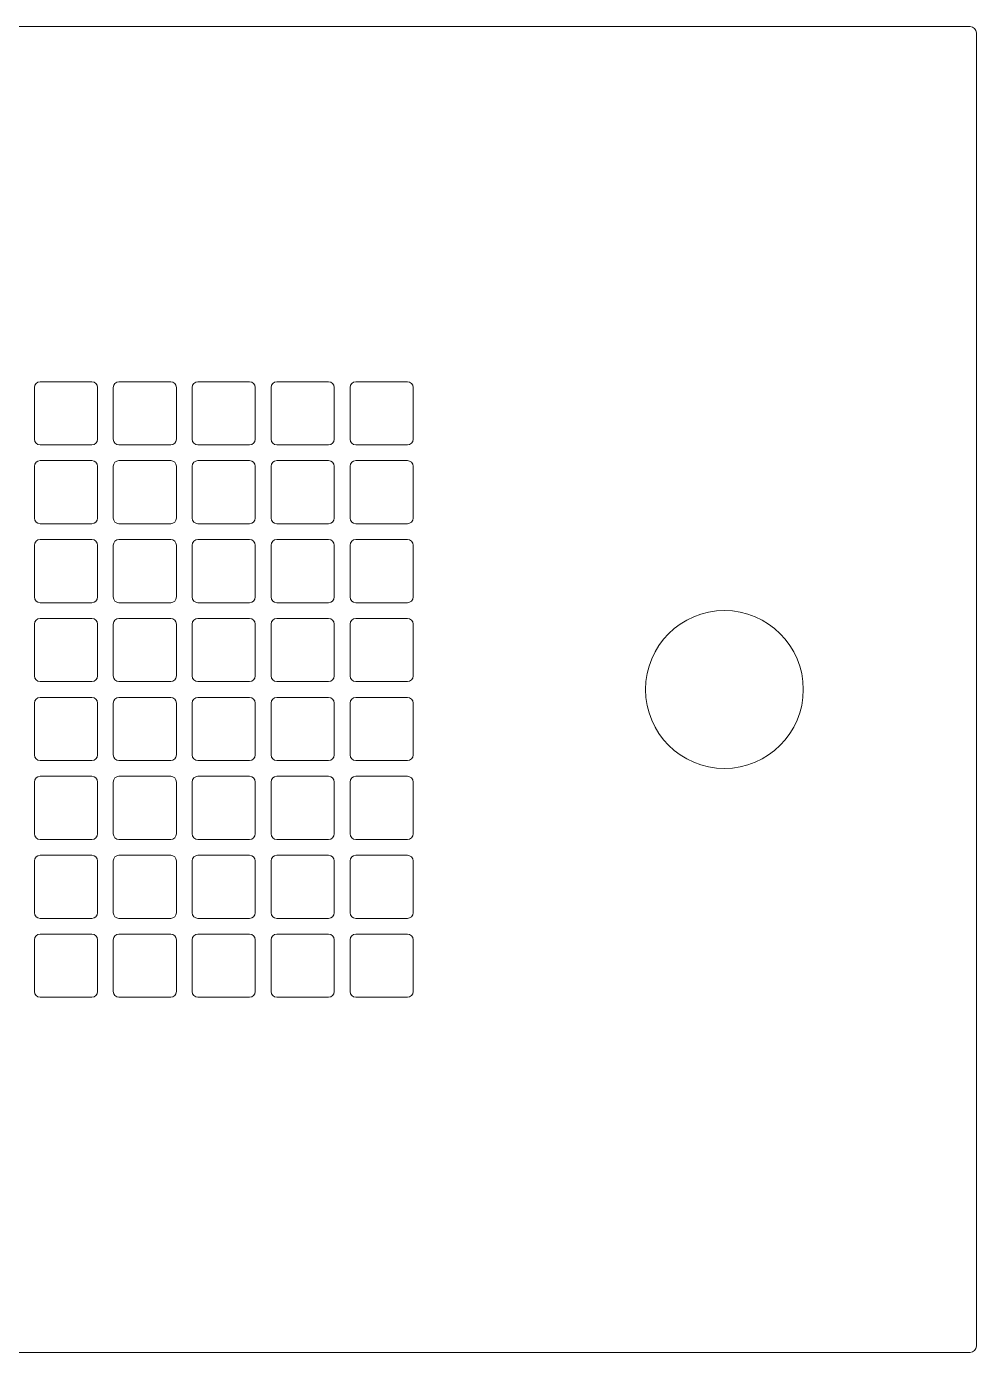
# Model space of a CAD drawing. Header units: millimetres. Extents: x -719 to 505, y -1021 to 376.
# Drawn here: x -569.6 to -419.1, y 21.9 to 231.9 of the extents above; entities that cross this region are included whole.
import ezdxf

# ---------------------------------------------------------------- set-up
doc = ezdxf.new("R2010")
doc.units = ezdxf.units.MM
doc.header["$MEASUREMENT"] = 0
doc.layers.add('rgbboverlay', color=7, linetype='Continuous')

msp = doc.modelspace()

# ---------------------------------------------------------------- linework, layer by layer
at = {"layer": 'rgbboverlay', "color": 250, "lineweight": 9}
for points, knots in [([(-719.1401, 22.879), (-719.1401, 22.879), (-719.1401, 230.879), (-719.1401, 230.879), (-719.1401, 230.879), (-719.1401, 231.429), (-718.6901, 231.879), (-718.1401, 231.879), (-718.1401, 231.879), (-718.1401, 231.879), (-420.1401, 231.879), (-420.1401, 231.879), (-420.1401, 231.879), (-419.5901, 231.879), (-419.1401, 231.429), (-419.1401, 230.879), (-419.1401, 230.879), (-419.1401, 230.879), (-419.1401, 22.879), (-419.1401, 22.879), (-419.1401, 22.879), (-419.1401, 22.329), (-419.5901, 21.879), (-420.1401, 21.879), (-420.1401, 21.879), (-420.1401, 21.879), (-718.1401, 21.879), (-718.1401, 21.879), (-718.1401, 21.879), (-718.6901, 21.879), (-719.1401, 22.329), (-719.1401, 22.879)], [0, 0, 0, 0, 0.11111111, 0.11111111, 0.11111111, 0.11111111, 0.22222222, 0.22222222, 0.22222222, 0.22222222, 0.33333333, 0.33333333, 0.33333333, 0.33333333, 0.44444444, 0.44444444, 0.44444444, 0.44444444, 0.55555556, 0.55555556, 0.55555556, 0.55555556, 0.66666667, 0.66666667, 0.66666667, 0.66666667, 0.77777778, 0.77777778, 0.77777778, 0.77777778, 1, 1, 1, 1]), ([(-559.2901, 165.629), (-559.2901, 165.629), (-567.4901, 165.629), (-567.4901, 165.629), (-567.4901, 165.629), (-567.9851, 165.629), (-568.3901, 166.034), (-568.3901, 166.5291), (-568.3901, 166.5291), (-568.3901, 166.5291), (-568.3901, 174.729), (-568.3901, 174.729), (-568.3901, 174.729), (-568.3901, 175.224), (-567.9851, 175.629), (-567.4901, 175.629), (-567.4901, 175.629), (-567.4901, 175.629), (-559.2901, 175.629), (-559.2901, 175.629), (-559.2901, 175.629), (-558.7951, 175.629), (-558.3901, 175.224), (-558.3901, 174.729), (-558.3901, 174.729), (-558.3901, 174.729), (-558.3901, 166.5291), (-558.3901, 166.5291), (-558.3901, 166.5291), (-558.3901, 166.034), (-558.7951, 165.629), (-559.2901, 165.629)], [0, 0, 0, 0, 0.11111111, 0.11111111, 0.11111111, 0.11111111, 0.22222222, 0.22222222, 0.22222222, 0.22222222, 0.33333333, 0.33333333, 0.33333333, 0.33333333, 0.44444444, 0.44444444, 0.44444444, 0.44444444, 0.55555556, 0.55555556, 0.55555556, 0.55555556, 0.66666667, 0.66666667, 0.66666667, 0.66666667, 0.77777778, 0.77777778, 0.77777778, 0.77777778, 1, 1, 1, 1]), ([(-546.7901, 165.629), (-546.7901, 165.629), (-554.9901, 165.629), (-554.9901, 165.629), (-554.9901, 165.629), (-555.4851, 165.629), (-555.8901, 166.034), (-555.8901, 166.5291), (-555.8901, 166.5291), (-555.8901, 166.5291), (-555.8901, 174.729), (-555.8901, 174.729), (-555.8901, 174.729), (-555.8901, 175.224), (-555.4851, 175.629), (-554.9901, 175.629), (-554.9901, 175.629), (-554.9901, 175.629), (-546.7901, 175.629), (-546.7901, 175.629), (-546.7901, 175.629), (-546.2951, 175.629), (-545.8901, 175.224), (-545.8901, 174.729), (-545.8901, 174.729), (-545.8901, 174.729), (-545.8901, 166.5291), (-545.8901, 166.5291), (-545.8901, 166.5291), (-545.8901, 166.034), (-546.2951, 165.629), (-546.7901, 165.629)], [0, 0, 0, 0, 0.11111111, 0.11111111, 0.11111111, 0.11111111, 0.22222222, 0.22222222, 0.22222222, 0.22222222, 0.33333333, 0.33333333, 0.33333333, 0.33333333, 0.44444444, 0.44444444, 0.44444444, 0.44444444, 0.55555556, 0.55555556, 0.55555556, 0.55555556, 0.66666667, 0.66666667, 0.66666667, 0.66666667, 0.77777778, 0.77777778, 0.77777778, 0.77777778, 1, 1, 1, 1]), ([(-534.2901, 165.629), (-534.2901, 165.629), (-542.4901, 165.629), (-542.4901, 165.629), (-542.4901, 165.629), (-542.9851, 165.629), (-543.3901, 166.034), (-543.3901, 166.5291), (-543.3901, 166.5291), (-543.3901, 166.5291), (-543.3901, 174.729), (-543.3901, 174.729), (-543.3901, 174.729), (-543.3901, 175.224), (-542.9851, 175.629), (-542.4901, 175.629), (-542.4901, 175.629), (-542.4901, 175.629), (-534.2901, 175.629), (-534.2901, 175.629), (-534.2901, 175.629), (-533.7951, 175.629), (-533.3901, 175.224), (-533.3901, 174.729), (-533.3901, 174.729), (-533.3901, 174.729), (-533.3901, 166.5291), (-533.3901, 166.5291), (-533.3901, 166.5291), (-533.3901, 166.034), (-533.7951, 165.629), (-534.2901, 165.629)], [0, 0, 0, 0, 0.11111111, 0.11111111, 0.11111111, 0.11111111, 0.22222222, 0.22222222, 0.22222222, 0.22222222, 0.33333333, 0.33333333, 0.33333333, 0.33333333, 0.44444444, 0.44444444, 0.44444444, 0.44444444, 0.55555556, 0.55555556, 0.55555556, 0.55555556, 0.66666667, 0.66666667, 0.66666667, 0.66666667, 0.77777778, 0.77777778, 0.77777778, 0.77777778, 1, 1, 1, 1]), ([(-521.7901, 165.629), (-521.7901, 165.629), (-529.9901, 165.629), (-529.9901, 165.629), (-529.9901, 165.629), (-530.4851, 165.629), (-530.8901, 166.034), (-530.8901, 166.5291), (-530.8901, 166.5291), (-530.8901, 166.5291), (-530.8901, 174.729), (-530.8901, 174.729), (-530.8901, 174.729), (-530.8901, 175.224), (-530.4851, 175.629), (-529.9901, 175.629), (-529.9901, 175.629), (-529.9901, 175.629), (-521.7901, 175.629), (-521.7901, 175.629), (-521.7901, 175.629), (-521.2951, 175.629), (-520.8901, 175.224), (-520.8901, 174.729), (-520.8901, 174.729), (-520.8901, 174.729), (-520.8901, 166.5291), (-520.8901, 166.5291), (-520.8901, 166.5291), (-520.8901, 166.034), (-521.2951, 165.629), (-521.7901, 165.629)], [0, 0, 0, 0, 0.11111111, 0.11111111, 0.11111111, 0.11111111, 0.22222222, 0.22222222, 0.22222222, 0.22222222, 0.33333333, 0.33333333, 0.33333333, 0.33333333, 0.44444444, 0.44444444, 0.44444444, 0.44444444, 0.55555556, 0.55555556, 0.55555556, 0.55555556, 0.66666667, 0.66666667, 0.66666667, 0.66666667, 0.77777778, 0.77777778, 0.77777778, 0.77777778, 1, 1, 1, 1]), ([(-509.2901, 165.629), (-509.2901, 165.629), (-517.4901, 165.629), (-517.4901, 165.629), (-517.4901, 165.629), (-517.9851, 165.629), (-518.3901, 166.034), (-518.3901, 166.5291), (-518.3901, 166.5291), (-518.3901, 166.5291), (-518.3901, 174.729), (-518.3901, 174.729), (-518.3901, 174.729), (-518.3901, 175.224), (-517.9851, 175.629), (-517.4901, 175.629), (-517.4901, 175.629), (-517.4901, 175.629), (-509.2901, 175.629), (-509.2901, 175.629), (-509.2901, 175.629), (-508.7951, 175.629), (-508.3901, 175.224), (-508.3901, 174.729), (-508.3901, 174.729), (-508.3901, 174.729), (-508.3901, 166.5291), (-508.3901, 166.5291), (-508.3901, 166.5291), (-508.3901, 166.034), (-508.7951, 165.629), (-509.2901, 165.629)], [0, 0, 0, 0, 0.11111111, 0.11111111, 0.11111111, 0.11111111, 0.22222222, 0.22222222, 0.22222222, 0.22222222, 0.33333333, 0.33333333, 0.33333333, 0.33333333, 0.44444444, 0.44444444, 0.44444444, 0.44444444, 0.55555556, 0.55555556, 0.55555556, 0.55555556, 0.66666667, 0.66666667, 0.66666667, 0.66666667, 0.77777778, 0.77777778, 0.77777778, 0.77777778, 1, 1, 1, 1]), ([(-559.2901, 153.129), (-559.2901, 153.129), (-567.4901, 153.129), (-567.4901, 153.129), (-567.4901, 153.129), (-567.9851, 153.129), (-568.3901, 153.534), (-568.3901, 154.0291), (-568.3901, 154.0291), (-568.3901, 154.0291), (-568.3901, 162.229), (-568.3901, 162.229), (-568.3901, 162.229), (-568.3901, 162.724), (-567.9851, 163.129), (-567.4901, 163.129), (-567.4901, 163.129), (-567.4901, 163.129), (-559.2901, 163.129), (-559.2901, 163.129), (-559.2901, 163.129), (-558.7951, 163.129), (-558.3901, 162.724), (-558.3901, 162.229), (-558.3901, 162.229), (-558.3901, 162.229), (-558.3901, 154.0291), (-558.3901, 154.0291), (-558.3901, 154.0291), (-558.3901, 153.534), (-558.7951, 153.129), (-559.2901, 153.129)], [0, 0, 0, 0, 0.11111111, 0.11111111, 0.11111111, 0.11111111, 0.22222222, 0.22222222, 0.22222222, 0.22222222, 0.33333333, 0.33333333, 0.33333333, 0.33333333, 0.44444444, 0.44444444, 0.44444444, 0.44444444, 0.55555556, 0.55555556, 0.55555556, 0.55555556, 0.66666667, 0.66666667, 0.66666667, 0.66666667, 0.77777778, 0.77777778, 0.77777778, 0.77777778, 1, 1, 1, 1]), ([(-546.7901, 153.129), (-546.7901, 153.129), (-554.9901, 153.129), (-554.9901, 153.129), (-554.9901, 153.129), (-555.4851, 153.129), (-555.8901, 153.534), (-555.8901, 154.0291), (-555.8901, 154.0291), (-555.8901, 154.0291), (-555.8901, 162.229), (-555.8901, 162.229), (-555.8901, 162.229), (-555.8901, 162.724), (-555.4851, 163.129), (-554.9901, 163.129), (-554.9901, 163.129), (-554.9901, 163.129), (-546.7901, 163.129), (-546.7901, 163.129), (-546.7901, 163.129), (-546.2951, 163.129), (-545.8901, 162.724), (-545.8901, 162.229), (-545.8901, 162.229), (-545.8901, 162.229), (-545.8901, 154.0291), (-545.8901, 154.0291), (-545.8901, 154.0291), (-545.8901, 153.534), (-546.2951, 153.129), (-546.7901, 153.129)], [0, 0, 0, 0, 0.11111111, 0.11111111, 0.11111111, 0.11111111, 0.22222222, 0.22222222, 0.22222222, 0.22222222, 0.33333333, 0.33333333, 0.33333333, 0.33333333, 0.44444444, 0.44444444, 0.44444444, 0.44444444, 0.55555556, 0.55555556, 0.55555556, 0.55555556, 0.66666667, 0.66666667, 0.66666667, 0.66666667, 0.77777778, 0.77777778, 0.77777778, 0.77777778, 1, 1, 1, 1]), ([(-534.2901, 153.129), (-534.2901, 153.129), (-542.4901, 153.129), (-542.4901, 153.129), (-542.4901, 153.129), (-542.9851, 153.129), (-543.3901, 153.534), (-543.3901, 154.0291), (-543.3901, 154.0291), (-543.3901, 154.0291), (-543.3901, 162.229), (-543.3901, 162.229), (-543.3901, 162.229), (-543.3901, 162.724), (-542.9851, 163.129), (-542.4901, 163.129), (-542.4901, 163.129), (-542.4901, 163.129), (-534.2901, 163.129), (-534.2901, 163.129), (-534.2901, 163.129), (-533.7951, 163.129), (-533.3901, 162.724), (-533.3901, 162.229), (-533.3901, 162.229), (-533.3901, 162.229), (-533.3901, 154.0291), (-533.3901, 154.0291), (-533.3901, 154.0291), (-533.3901, 153.534), (-533.7951, 153.129), (-534.2901, 153.129)], [0, 0, 0, 0, 0.11111111, 0.11111111, 0.11111111, 0.11111111, 0.22222222, 0.22222222, 0.22222222, 0.22222222, 0.33333333, 0.33333333, 0.33333333, 0.33333333, 0.44444444, 0.44444444, 0.44444444, 0.44444444, 0.55555556, 0.55555556, 0.55555556, 0.55555556, 0.66666667, 0.66666667, 0.66666667, 0.66666667, 0.77777778, 0.77777778, 0.77777778, 0.77777778, 1, 1, 1, 1]), ([(-521.7901, 153.129), (-521.7901, 153.129), (-529.9901, 153.129), (-529.9901, 153.129), (-529.9901, 153.129), (-530.4851, 153.129), (-530.8901, 153.534), (-530.8901, 154.0291), (-530.8901, 154.0291), (-530.8901, 154.0291), (-530.8901, 162.229), (-530.8901, 162.229), (-530.8901, 162.229), (-530.8901, 162.724), (-530.4851, 163.129), (-529.9901, 163.129), (-529.9901, 163.129), (-529.9901, 163.129), (-521.7901, 163.129), (-521.7901, 163.129), (-521.7901, 163.129), (-521.2951, 163.129), (-520.8901, 162.724), (-520.8901, 162.229), (-520.8901, 162.229), (-520.8901, 162.229), (-520.8901, 154.0291), (-520.8901, 154.0291), (-520.8901, 154.0291), (-520.8901, 153.534), (-521.2951, 153.129), (-521.7901, 153.129)], [0, 0, 0, 0, 0.11111111, 0.11111111, 0.11111111, 0.11111111, 0.22222222, 0.22222222, 0.22222222, 0.22222222, 0.33333333, 0.33333333, 0.33333333, 0.33333333, 0.44444444, 0.44444444, 0.44444444, 0.44444444, 0.55555556, 0.55555556, 0.55555556, 0.55555556, 0.66666667, 0.66666667, 0.66666667, 0.66666667, 0.77777778, 0.77777778, 0.77777778, 0.77777778, 1, 1, 1, 1]), ([(-509.2901, 153.129), (-509.2901, 153.129), (-517.4901, 153.129), (-517.4901, 153.129), (-517.4901, 153.129), (-517.9851, 153.129), (-518.3901, 153.534), (-518.3901, 154.0291), (-518.3901, 154.0291), (-518.3901, 154.0291), (-518.3901, 162.229), (-518.3901, 162.229), (-518.3901, 162.229), (-518.3901, 162.724), (-517.9851, 163.129), (-517.4901, 163.129), (-517.4901, 163.129), (-517.4901, 163.129), (-509.2901, 163.129), (-509.2901, 163.129), (-509.2901, 163.129), (-508.7951, 163.129), (-508.3901, 162.724), (-508.3901, 162.229), (-508.3901, 162.229), (-508.3901, 162.229), (-508.3901, 154.0291), (-508.3901, 154.0291), (-508.3901, 154.0291), (-508.3901, 153.534), (-508.7951, 153.129), (-509.2901, 153.129)], [0, 0, 0, 0, 0.11111111, 0.11111111, 0.11111111, 0.11111111, 0.22222222, 0.22222222, 0.22222222, 0.22222222, 0.33333333, 0.33333333, 0.33333333, 0.33333333, 0.44444444, 0.44444444, 0.44444444, 0.44444444, 0.55555556, 0.55555556, 0.55555556, 0.55555556, 0.66666667, 0.66666667, 0.66666667, 0.66666667, 0.77777778, 0.77777778, 0.77777778, 0.77777778, 1, 1, 1, 1]), ([(-559.2901, 140.629), (-559.2901, 140.629), (-567.4901, 140.629), (-567.4901, 140.629), (-567.4901, 140.629), (-567.9851, 140.629), (-568.3901, 141.034), (-568.3901, 141.5291), (-568.3901, 141.5291), (-568.3901, 141.5291), (-568.3901, 149.729), (-568.3901, 149.729), (-568.3901, 149.729), (-568.3901, 150.224), (-567.9851, 150.629), (-567.4901, 150.629), (-567.4901, 150.629), (-567.4901, 150.629), (-559.2901, 150.629), (-559.2901, 150.629), (-559.2901, 150.629), (-558.7951, 150.629), (-558.3901, 150.224), (-558.3901, 149.729), (-558.3901, 149.729), (-558.3901, 149.729), (-558.3901, 141.5291), (-558.3901, 141.5291), (-558.3901, 141.5291), (-558.3901, 141.034), (-558.7951, 140.629), (-559.2901, 140.629)], [0, 0, 0, 0, 0.11111111, 0.11111111, 0.11111111, 0.11111111, 0.22222222, 0.22222222, 0.22222222, 0.22222222, 0.33333333, 0.33333333, 0.33333333, 0.33333333, 0.44444444, 0.44444444, 0.44444444, 0.44444444, 0.55555556, 0.55555556, 0.55555556, 0.55555556, 0.66666667, 0.66666667, 0.66666667, 0.66666667, 0.77777778, 0.77777778, 0.77777778, 0.77777778, 1, 1, 1, 1]), ([(-546.7901, 140.629), (-546.7901, 140.629), (-554.9901, 140.629), (-554.9901, 140.629), (-554.9901, 140.629), (-555.4851, 140.629), (-555.8901, 141.034), (-555.8901, 141.5291), (-555.8901, 141.5291), (-555.8901, 141.5291), (-555.8901, 149.729), (-555.8901, 149.729), (-555.8901, 149.729), (-555.8901, 150.224), (-555.4851, 150.629), (-554.9901, 150.629), (-554.9901, 150.629), (-554.9901, 150.629), (-546.7901, 150.629), (-546.7901, 150.629), (-546.7901, 150.629), (-546.2951, 150.629), (-545.8901, 150.224), (-545.8901, 149.729), (-545.8901, 149.729), (-545.8901, 149.729), (-545.8901, 141.5291), (-545.8901, 141.5291), (-545.8901, 141.5291), (-545.8901, 141.034), (-546.2951, 140.629), (-546.7901, 140.629)], [0, 0, 0, 0, 0.11111111, 0.11111111, 0.11111111, 0.11111111, 0.22222222, 0.22222222, 0.22222222, 0.22222222, 0.33333333, 0.33333333, 0.33333333, 0.33333333, 0.44444444, 0.44444444, 0.44444444, 0.44444444, 0.55555556, 0.55555556, 0.55555556, 0.55555556, 0.66666667, 0.66666667, 0.66666667, 0.66666667, 0.77777778, 0.77777778, 0.77777778, 0.77777778, 1, 1, 1, 1]), ([(-534.2901, 140.629), (-534.2901, 140.629), (-542.4901, 140.629), (-542.4901, 140.629), (-542.4901, 140.629), (-542.9851, 140.629), (-543.3901, 141.034), (-543.3901, 141.5291), (-543.3901, 141.5291), (-543.3901, 141.5291), (-543.3901, 149.729), (-543.3901, 149.729), (-543.3901, 149.729), (-543.3901, 150.224), (-542.9851, 150.629), (-542.4901, 150.629), (-542.4901, 150.629), (-542.4901, 150.629), (-534.2901, 150.629), (-534.2901, 150.629), (-534.2901, 150.629), (-533.7951, 150.629), (-533.3901, 150.224), (-533.3901, 149.729), (-533.3901, 149.729), (-533.3901, 149.729), (-533.3901, 141.5291), (-533.3901, 141.5291), (-533.3901, 141.5291), (-533.3901, 141.034), (-533.7951, 140.629), (-534.2901, 140.629)], [0, 0, 0, 0, 0.11111111, 0.11111111, 0.11111111, 0.11111111, 0.22222222, 0.22222222, 0.22222222, 0.22222222, 0.33333333, 0.33333333, 0.33333333, 0.33333333, 0.44444444, 0.44444444, 0.44444444, 0.44444444, 0.55555556, 0.55555556, 0.55555556, 0.55555556, 0.66666667, 0.66666667, 0.66666667, 0.66666667, 0.77777778, 0.77777778, 0.77777778, 0.77777778, 1, 1, 1, 1]), ([(-521.7901, 140.629), (-521.7901, 140.629), (-529.9901, 140.629), (-529.9901, 140.629), (-529.9901, 140.629), (-530.4851, 140.629), (-530.8901, 141.034), (-530.8901, 141.5291), (-530.8901, 141.5291), (-530.8901, 141.5291), (-530.8901, 149.729), (-530.8901, 149.729), (-530.8901, 149.729), (-530.8901, 150.224), (-530.4851, 150.629), (-529.9901, 150.629), (-529.9901, 150.629), (-529.9901, 150.629), (-521.7901, 150.629), (-521.7901, 150.629), (-521.7901, 150.629), (-521.2951, 150.629), (-520.8901, 150.224), (-520.8901, 149.729), (-520.8901, 149.729), (-520.8901, 149.729), (-520.8901, 141.5291), (-520.8901, 141.5291), (-520.8901, 141.5291), (-520.8901, 141.034), (-521.2951, 140.629), (-521.7901, 140.629)], [0, 0, 0, 0, 0.11111111, 0.11111111, 0.11111111, 0.11111111, 0.22222222, 0.22222222, 0.22222222, 0.22222222, 0.33333333, 0.33333333, 0.33333333, 0.33333333, 0.44444444, 0.44444444, 0.44444444, 0.44444444, 0.55555556, 0.55555556, 0.55555556, 0.55555556, 0.66666667, 0.66666667, 0.66666667, 0.66666667, 0.77777778, 0.77777778, 0.77777778, 0.77777778, 1, 1, 1, 1]), ([(-509.2901, 140.629), (-509.2901, 140.629), (-517.4901, 140.629), (-517.4901, 140.629), (-517.4901, 140.629), (-517.9851, 140.629), (-518.3901, 141.034), (-518.3901, 141.5291), (-518.3901, 141.5291), (-518.3901, 141.5291), (-518.3901, 149.729), (-518.3901, 149.729), (-518.3901, 149.729), (-518.3901, 150.224), (-517.9851, 150.629), (-517.4901, 150.629), (-517.4901, 150.629), (-517.4901, 150.629), (-509.2901, 150.629), (-509.2901, 150.629), (-509.2901, 150.629), (-508.7951, 150.629), (-508.3901, 150.224), (-508.3901, 149.729), (-508.3901, 149.729), (-508.3901, 149.729), (-508.3901, 141.5291), (-508.3901, 141.5291), (-508.3901, 141.5291), (-508.3901, 141.034), (-508.7951, 140.629), (-509.2901, 140.629)], [0, 0, 0, 0, 0.11111111, 0.11111111, 0.11111111, 0.11111111, 0.22222222, 0.22222222, 0.22222222, 0.22222222, 0.33333333, 0.33333333, 0.33333333, 0.33333333, 0.44444444, 0.44444444, 0.44444444, 0.44444444, 0.55555556, 0.55555556, 0.55555556, 0.55555556, 0.66666667, 0.66666667, 0.66666667, 0.66666667, 0.77777778, 0.77777778, 0.77777778, 0.77777778, 1, 1, 1, 1]), ([(-471.5736, 126.879), (-471.5736, 133.7825), (-465.9772, 139.379), (-459.0736, 139.379), (-459.0736, 139.379), (-452.17, 139.379), (-446.5736, 133.7825), (-446.5736, 126.879), (-446.5736, 126.879), (-446.5736, 119.9755), (-452.17, 114.379), (-459.0736, 114.379), (-459.0736, 114.379), (-465.9772, 114.379), (-471.5736, 119.9755), (-471.5736, 126.879)], [0, 0, 0, 0, 0.2, 0.2, 0.2, 0.2, 0.4, 0.4, 0.4, 0.4, 0.6, 0.6, 0.6, 0.6, 1, 1, 1, 1]), ([(-559.2901, 128.129), (-559.2901, 128.129), (-567.4901, 128.129), (-567.4901, 128.129), (-567.4901, 128.129), (-567.9851, 128.129), (-568.3901, 128.534), (-568.3901, 129.0291), (-568.3901, 129.0291), (-568.3901, 129.0291), (-568.3901, 137.229), (-568.3901, 137.229), (-568.3901, 137.229), (-568.3901, 137.724), (-567.9851, 138.129), (-567.4901, 138.129), (-567.4901, 138.129), (-567.4901, 138.129), (-559.2901, 138.129), (-559.2901, 138.129), (-559.2901, 138.129), (-558.7951, 138.129), (-558.3901, 137.724), (-558.3901, 137.229), (-558.3901, 137.229), (-558.3901, 137.229), (-558.3901, 129.0291), (-558.3901, 129.0291), (-558.3901, 129.0291), (-558.3901, 128.534), (-558.7951, 128.129), (-559.2901, 128.129)], [0, 0, 0, 0, 0.11111111, 0.11111111, 0.11111111, 0.11111111, 0.22222222, 0.22222222, 0.22222222, 0.22222222, 0.33333333, 0.33333333, 0.33333333, 0.33333333, 0.44444444, 0.44444444, 0.44444444, 0.44444444, 0.55555556, 0.55555556, 0.55555556, 0.55555556, 0.66666667, 0.66666667, 0.66666667, 0.66666667, 0.77777778, 0.77777778, 0.77777778, 0.77777778, 1, 1, 1, 1]), ([(-546.7901, 128.129), (-546.7901, 128.129), (-554.9901, 128.129), (-554.9901, 128.129), (-554.9901, 128.129), (-555.4851, 128.129), (-555.8901, 128.534), (-555.8901, 129.0291), (-555.8901, 129.0291), (-555.8901, 129.0291), (-555.8901, 137.229), (-555.8901, 137.229), (-555.8901, 137.229), (-555.8901, 137.724), (-555.4851, 138.129), (-554.9901, 138.129), (-554.9901, 138.129), (-554.9901, 138.129), (-546.7901, 138.129), (-546.7901, 138.129), (-546.7901, 138.129), (-546.2951, 138.129), (-545.8901, 137.724), (-545.8901, 137.229), (-545.8901, 137.229), (-545.8901, 137.229), (-545.8901, 129.0291), (-545.8901, 129.0291), (-545.8901, 129.0291), (-545.8901, 128.534), (-546.2951, 128.129), (-546.7901, 128.129)], [0, 0, 0, 0, 0.11111111, 0.11111111, 0.11111111, 0.11111111, 0.22222222, 0.22222222, 0.22222222, 0.22222222, 0.33333333, 0.33333333, 0.33333333, 0.33333333, 0.44444444, 0.44444444, 0.44444444, 0.44444444, 0.55555556, 0.55555556, 0.55555556, 0.55555556, 0.66666667, 0.66666667, 0.66666667, 0.66666667, 0.77777778, 0.77777778, 0.77777778, 0.77777778, 1, 1, 1, 1]), ([(-534.2901, 128.129), (-534.2901, 128.129), (-542.4901, 128.129), (-542.4901, 128.129), (-542.4901, 128.129), (-542.9851, 128.129), (-543.3901, 128.534), (-543.3901, 129.0291), (-543.3901, 129.0291), (-543.3901, 129.0291), (-543.3901, 137.229), (-543.3901, 137.229), (-543.3901, 137.229), (-543.3901, 137.724), (-542.9851, 138.129), (-542.4901, 138.129), (-542.4901, 138.129), (-542.4901, 138.129), (-534.2901, 138.129), (-534.2901, 138.129), (-534.2901, 138.129), (-533.7951, 138.129), (-533.3901, 137.724), (-533.3901, 137.229), (-533.3901, 137.229), (-533.3901, 137.229), (-533.3901, 129.0291), (-533.3901, 129.0291), (-533.3901, 129.0291), (-533.3901, 128.534), (-533.7951, 128.129), (-534.2901, 128.129)], [0, 0, 0, 0, 0.11111111, 0.11111111, 0.11111111, 0.11111111, 0.22222222, 0.22222222, 0.22222222, 0.22222222, 0.33333333, 0.33333333, 0.33333333, 0.33333333, 0.44444444, 0.44444444, 0.44444444, 0.44444444, 0.55555556, 0.55555556, 0.55555556, 0.55555556, 0.66666667, 0.66666667, 0.66666667, 0.66666667, 0.77777778, 0.77777778, 0.77777778, 0.77777778, 1, 1, 1, 1]), ([(-521.7901, 128.129), (-521.7901, 128.129), (-529.9901, 128.129), (-529.9901, 128.129), (-529.9901, 128.129), (-530.4851, 128.129), (-530.8901, 128.534), (-530.8901, 129.0291), (-530.8901, 129.0291), (-530.8901, 129.0291), (-530.8901, 137.229), (-530.8901, 137.229), (-530.8901, 137.229), (-530.8901, 137.724), (-530.4851, 138.129), (-529.9901, 138.129), (-529.9901, 138.129), (-529.9901, 138.129), (-521.7901, 138.129), (-521.7901, 138.129), (-521.7901, 138.129), (-521.2951, 138.129), (-520.8901, 137.724), (-520.8901, 137.229), (-520.8901, 137.229), (-520.8901, 137.229), (-520.8901, 129.0291), (-520.8901, 129.0291), (-520.8901, 129.0291), (-520.8901, 128.534), (-521.2951, 128.129), (-521.7901, 128.129)], [0, 0, 0, 0, 0.11111111, 0.11111111, 0.11111111, 0.11111111, 0.22222222, 0.22222222, 0.22222222, 0.22222222, 0.33333333, 0.33333333, 0.33333333, 0.33333333, 0.44444444, 0.44444444, 0.44444444, 0.44444444, 0.55555556, 0.55555556, 0.55555556, 0.55555556, 0.66666667, 0.66666667, 0.66666667, 0.66666667, 0.77777778, 0.77777778, 0.77777778, 0.77777778, 1, 1, 1, 1]), ([(-509.2901, 128.129), (-509.2901, 128.129), (-517.4901, 128.129), (-517.4901, 128.129), (-517.4901, 128.129), (-517.9851, 128.129), (-518.3901, 128.534), (-518.3901, 129.0291), (-518.3901, 129.0291), (-518.3901, 129.0291), (-518.3901, 137.229), (-518.3901, 137.229), (-518.3901, 137.229), (-518.3901, 137.724), (-517.9851, 138.129), (-517.4901, 138.129), (-517.4901, 138.129), (-517.4901, 138.129), (-509.2901, 138.129), (-509.2901, 138.129), (-509.2901, 138.129), (-508.7951, 138.129), (-508.3901, 137.724), (-508.3901, 137.229), (-508.3901, 137.229), (-508.3901, 137.229), (-508.3901, 129.0291), (-508.3901, 129.0291), (-508.3901, 129.0291), (-508.3901, 128.534), (-508.7951, 128.129), (-509.2901, 128.129)], [0, 0, 0, 0, 0.11111111, 0.11111111, 0.11111111, 0.11111111, 0.22222222, 0.22222222, 0.22222222, 0.22222222, 0.33333333, 0.33333333, 0.33333333, 0.33333333, 0.44444444, 0.44444444, 0.44444444, 0.44444444, 0.55555556, 0.55555556, 0.55555556, 0.55555556, 0.66666667, 0.66666667, 0.66666667, 0.66666667, 0.77777778, 0.77777778, 0.77777778, 0.77777778, 1, 1, 1, 1]), ([(-559.2901, 115.629), (-559.2901, 115.629), (-567.4901, 115.629), (-567.4901, 115.629), (-567.4901, 115.629), (-567.9851, 115.629), (-568.3901, 116.034), (-568.3901, 116.5291), (-568.3901, 116.5291), (-568.3901, 116.5291), (-568.3901, 124.729), (-568.3901, 124.729), (-568.3901, 124.729), (-568.3901, 125.224), (-567.9851, 125.629), (-567.4901, 125.629), (-567.4901, 125.629), (-567.4901, 125.629), (-559.2901, 125.629), (-559.2901, 125.629), (-559.2901, 125.629), (-558.7951, 125.629), (-558.3901, 125.224), (-558.3901, 124.729), (-558.3901, 124.729), (-558.3901, 124.729), (-558.3901, 116.5291), (-558.3901, 116.5291), (-558.3901, 116.5291), (-558.3901, 116.034), (-558.7951, 115.629), (-559.2901, 115.629)], [0, 0, 0, 0, 0.11111111, 0.11111111, 0.11111111, 0.11111111, 0.22222222, 0.22222222, 0.22222222, 0.22222222, 0.33333333, 0.33333333, 0.33333333, 0.33333333, 0.44444444, 0.44444444, 0.44444444, 0.44444444, 0.55555556, 0.55555556, 0.55555556, 0.55555556, 0.66666667, 0.66666667, 0.66666667, 0.66666667, 0.77777778, 0.77777778, 0.77777778, 0.77777778, 1, 1, 1, 1]), ([(-546.7901, 115.629), (-546.7901, 115.629), (-554.9901, 115.629), (-554.9901, 115.629), (-554.9901, 115.629), (-555.4851, 115.629), (-555.8901, 116.034), (-555.8901, 116.5291), (-555.8901, 116.5291), (-555.8901, 116.5291), (-555.8901, 124.729), (-555.8901, 124.729), (-555.8901, 124.729), (-555.8901, 125.224), (-555.4851, 125.629), (-554.9901, 125.629), (-554.9901, 125.629), (-554.9901, 125.629), (-546.7901, 125.629), (-546.7901, 125.629), (-546.7901, 125.629), (-546.2951, 125.629), (-545.8901, 125.224), (-545.8901, 124.729), (-545.8901, 124.729), (-545.8901, 124.729), (-545.8901, 116.5291), (-545.8901, 116.5291), (-545.8901, 116.5291), (-545.8901, 116.034), (-546.2951, 115.629), (-546.7901, 115.629)], [0, 0, 0, 0, 0.11111111, 0.11111111, 0.11111111, 0.11111111, 0.22222222, 0.22222222, 0.22222222, 0.22222222, 0.33333333, 0.33333333, 0.33333333, 0.33333333, 0.44444444, 0.44444444, 0.44444444, 0.44444444, 0.55555556, 0.55555556, 0.55555556, 0.55555556, 0.66666667, 0.66666667, 0.66666667, 0.66666667, 0.77777778, 0.77777778, 0.77777778, 0.77777778, 1, 1, 1, 1]), ([(-534.2901, 115.629), (-534.2901, 115.629), (-542.4901, 115.629), (-542.4901, 115.629), (-542.4901, 115.629), (-542.9851, 115.629), (-543.3901, 116.034), (-543.3901, 116.5291), (-543.3901, 116.5291), (-543.3901, 116.5291), (-543.3901, 124.729), (-543.3901, 124.729), (-543.3901, 124.729), (-543.3901, 125.224), (-542.9851, 125.629), (-542.4901, 125.629), (-542.4901, 125.629), (-542.4901, 125.629), (-534.2901, 125.629), (-534.2901, 125.629), (-534.2901, 125.629), (-533.7951, 125.629), (-533.3901, 125.224), (-533.3901, 124.729), (-533.3901, 124.729), (-533.3901, 124.729), (-533.3901, 116.5291), (-533.3901, 116.5291), (-533.3901, 116.5291), (-533.3901, 116.034), (-533.7951, 115.629), (-534.2901, 115.629)], [0, 0, 0, 0, 0.11111111, 0.11111111, 0.11111111, 0.11111111, 0.22222222, 0.22222222, 0.22222222, 0.22222222, 0.33333333, 0.33333333, 0.33333333, 0.33333333, 0.44444444, 0.44444444, 0.44444444, 0.44444444, 0.55555556, 0.55555556, 0.55555556, 0.55555556, 0.66666667, 0.66666667, 0.66666667, 0.66666667, 0.77777778, 0.77777778, 0.77777778, 0.77777778, 1, 1, 1, 1]), ([(-521.7901, 115.629), (-521.7901, 115.629), (-529.9901, 115.629), (-529.9901, 115.629), (-529.9901, 115.629), (-530.4851, 115.629), (-530.8901, 116.034), (-530.8901, 116.5291), (-530.8901, 116.5291), (-530.8901, 116.5291), (-530.8901, 124.729), (-530.8901, 124.729), (-530.8901, 124.729), (-530.8901, 125.224), (-530.4851, 125.629), (-529.9901, 125.629), (-529.9901, 125.629), (-529.9901, 125.629), (-521.7901, 125.629), (-521.7901, 125.629), (-521.7901, 125.629), (-521.2951, 125.629), (-520.8901, 125.224), (-520.8901, 124.729), (-520.8901, 124.729), (-520.8901, 124.729), (-520.8901, 116.5291), (-520.8901, 116.5291), (-520.8901, 116.5291), (-520.8901, 116.034), (-521.2951, 115.629), (-521.7901, 115.629)], [0, 0, 0, 0, 0.11111111, 0.11111111, 0.11111111, 0.11111111, 0.22222222, 0.22222222, 0.22222222, 0.22222222, 0.33333333, 0.33333333, 0.33333333, 0.33333333, 0.44444444, 0.44444444, 0.44444444, 0.44444444, 0.55555556, 0.55555556, 0.55555556, 0.55555556, 0.66666667, 0.66666667, 0.66666667, 0.66666667, 0.77777778, 0.77777778, 0.77777778, 0.77777778, 1, 1, 1, 1]), ([(-509.2901, 115.629), (-509.2901, 115.629), (-517.4901, 115.629), (-517.4901, 115.629), (-517.4901, 115.629), (-517.9851, 115.629), (-518.3901, 116.034), (-518.3901, 116.5291), (-518.3901, 116.5291), (-518.3901, 116.5291), (-518.3901, 124.729), (-518.3901, 124.729), (-518.3901, 124.729), (-518.3901, 125.224), (-517.9851, 125.629), (-517.4901, 125.629), (-517.4901, 125.629), (-517.4901, 125.629), (-509.2901, 125.629), (-509.2901, 125.629), (-509.2901, 125.629), (-508.7951, 125.629), (-508.3901, 125.224), (-508.3901, 124.729), (-508.3901, 124.729), (-508.3901, 124.729), (-508.3901, 116.5291), (-508.3901, 116.5291), (-508.3901, 116.5291), (-508.3901, 116.034), (-508.7951, 115.629), (-509.2901, 115.629)], [0, 0, 0, 0, 0.11111111, 0.11111111, 0.11111111, 0.11111111, 0.22222222, 0.22222222, 0.22222222, 0.22222222, 0.33333333, 0.33333333, 0.33333333, 0.33333333, 0.44444444, 0.44444444, 0.44444444, 0.44444444, 0.55555556, 0.55555556, 0.55555556, 0.55555556, 0.66666667, 0.66666667, 0.66666667, 0.66666667, 0.77777778, 0.77777778, 0.77777778, 0.77777778, 1, 1, 1, 1]), ([(-559.2901, 103.129), (-559.2901, 103.129), (-567.4901, 103.129), (-567.4901, 103.129), (-567.4901, 103.129), (-567.9851, 103.129), (-568.3901, 103.534), (-568.3901, 104.0291), (-568.3901, 104.0291), (-568.3901, 104.0291), (-568.3901, 112.229), (-568.3901, 112.229), (-568.3901, 112.229), (-568.3901, 112.724), (-567.9851, 113.129), (-567.4901, 113.129), (-567.4901, 113.129), (-567.4901, 113.129), (-559.2901, 113.129), (-559.2901, 113.129), (-559.2901, 113.129), (-558.7951, 113.129), (-558.3901, 112.724), (-558.3901, 112.229), (-558.3901, 112.229), (-558.3901, 112.229), (-558.3901, 104.0291), (-558.3901, 104.0291), (-558.3901, 104.0291), (-558.3901, 103.534), (-558.7951, 103.129), (-559.2901, 103.129)], [0, 0, 0, 0, 0.11111111, 0.11111111, 0.11111111, 0.11111111, 0.22222222, 0.22222222, 0.22222222, 0.22222222, 0.33333333, 0.33333333, 0.33333333, 0.33333333, 0.44444444, 0.44444444, 0.44444444, 0.44444444, 0.55555556, 0.55555556, 0.55555556, 0.55555556, 0.66666667, 0.66666667, 0.66666667, 0.66666667, 0.77777778, 0.77777778, 0.77777778, 0.77777778, 1, 1, 1, 1]), ([(-546.7901, 103.129), (-546.7901, 103.129), (-554.9901, 103.129), (-554.9901, 103.129), (-554.9901, 103.129), (-555.4851, 103.129), (-555.8901, 103.534), (-555.8901, 104.0291), (-555.8901, 104.0291), (-555.8901, 104.0291), (-555.8901, 112.229), (-555.8901, 112.229), (-555.8901, 112.229), (-555.8901, 112.724), (-555.4851, 113.129), (-554.9901, 113.129), (-554.9901, 113.129), (-554.9901, 113.129), (-546.7901, 113.129), (-546.7901, 113.129), (-546.7901, 113.129), (-546.2951, 113.129), (-545.8901, 112.724), (-545.8901, 112.229), (-545.8901, 112.229), (-545.8901, 112.229), (-545.8901, 104.0291), (-545.8901, 104.0291), (-545.8901, 104.0291), (-545.8901, 103.534), (-546.2951, 103.129), (-546.7901, 103.129)], [0, 0, 0, 0, 0.11111111, 0.11111111, 0.11111111, 0.11111111, 0.22222222, 0.22222222, 0.22222222, 0.22222222, 0.33333333, 0.33333333, 0.33333333, 0.33333333, 0.44444444, 0.44444444, 0.44444444, 0.44444444, 0.55555556, 0.55555556, 0.55555556, 0.55555556, 0.66666667, 0.66666667, 0.66666667, 0.66666667, 0.77777778, 0.77777778, 0.77777778, 0.77777778, 1, 1, 1, 1]), ([(-534.2901, 103.129), (-534.2901, 103.129), (-542.4901, 103.129), (-542.4901, 103.129), (-542.4901, 103.129), (-542.9851, 103.129), (-543.3901, 103.534), (-543.3901, 104.0291), (-543.3901, 104.0291), (-543.3901, 104.0291), (-543.3901, 112.229), (-543.3901, 112.229), (-543.3901, 112.229), (-543.3901, 112.724), (-542.9851, 113.129), (-542.4901, 113.129), (-542.4901, 113.129), (-542.4901, 113.129), (-534.2901, 113.129), (-534.2901, 113.129), (-534.2901, 113.129), (-533.7951, 113.129), (-533.3901, 112.724), (-533.3901, 112.229), (-533.3901, 112.229), (-533.3901, 112.229), (-533.3901, 104.0291), (-533.3901, 104.0291), (-533.3901, 104.0291), (-533.3901, 103.534), (-533.7951, 103.129), (-534.2901, 103.129)], [0, 0, 0, 0, 0.11111111, 0.11111111, 0.11111111, 0.11111111, 0.22222222, 0.22222222, 0.22222222, 0.22222222, 0.33333333, 0.33333333, 0.33333333, 0.33333333, 0.44444444, 0.44444444, 0.44444444, 0.44444444, 0.55555556, 0.55555556, 0.55555556, 0.55555556, 0.66666667, 0.66666667, 0.66666667, 0.66666667, 0.77777778, 0.77777778, 0.77777778, 0.77777778, 1, 1, 1, 1]), ([(-521.7901, 103.129), (-521.7901, 103.129), (-529.9901, 103.129), (-529.9901, 103.129), (-529.9901, 103.129), (-530.4851, 103.129), (-530.8901, 103.534), (-530.8901, 104.0291), (-530.8901, 104.0291), (-530.8901, 104.0291), (-530.8901, 112.229), (-530.8901, 112.229), (-530.8901, 112.229), (-530.8901, 112.724), (-530.4851, 113.129), (-529.9901, 113.129), (-529.9901, 113.129), (-529.9901, 113.129), (-521.7901, 113.129), (-521.7901, 113.129), (-521.7901, 113.129), (-521.2951, 113.129), (-520.8901, 112.724), (-520.8901, 112.229), (-520.8901, 112.229), (-520.8901, 112.229), (-520.8901, 104.0291), (-520.8901, 104.0291), (-520.8901, 104.0291), (-520.8901, 103.534), (-521.2951, 103.129), (-521.7901, 103.129)], [0, 0, 0, 0, 0.11111111, 0.11111111, 0.11111111, 0.11111111, 0.22222222, 0.22222222, 0.22222222, 0.22222222, 0.33333333, 0.33333333, 0.33333333, 0.33333333, 0.44444444, 0.44444444, 0.44444444, 0.44444444, 0.55555556, 0.55555556, 0.55555556, 0.55555556, 0.66666667, 0.66666667, 0.66666667, 0.66666667, 0.77777778, 0.77777778, 0.77777778, 0.77777778, 1, 1, 1, 1]), ([(-509.2901, 103.129), (-509.2901, 103.129), (-517.4901, 103.129), (-517.4901, 103.129), (-517.4901, 103.129), (-517.9851, 103.129), (-518.3901, 103.534), (-518.3901, 104.0291), (-518.3901, 104.0291), (-518.3901, 104.0291), (-518.3901, 112.229), (-518.3901, 112.229), (-518.3901, 112.229), (-518.3901, 112.724), (-517.9851, 113.129), (-517.4901, 113.129), (-517.4901, 113.129), (-517.4901, 113.129), (-509.2901, 113.129), (-509.2901, 113.129), (-509.2901, 113.129), (-508.7951, 113.129), (-508.3901, 112.724), (-508.3901, 112.229), (-508.3901, 112.229), (-508.3901, 112.229), (-508.3901, 104.0291), (-508.3901, 104.0291), (-508.3901, 104.0291), (-508.3901, 103.534), (-508.7951, 103.129), (-509.2901, 103.129)], [0, 0, 0, 0, 0.11111111, 0.11111111, 0.11111111, 0.11111111, 0.22222222, 0.22222222, 0.22222222, 0.22222222, 0.33333333, 0.33333333, 0.33333333, 0.33333333, 0.44444444, 0.44444444, 0.44444444, 0.44444444, 0.55555556, 0.55555556, 0.55555556, 0.55555556, 0.66666667, 0.66666667, 0.66666667, 0.66666667, 0.77777778, 0.77777778, 0.77777778, 0.77777778, 1, 1, 1, 1]), ([(-559.2901, 90.629), (-559.2901, 90.629), (-567.4901, 90.629), (-567.4901, 90.629), (-567.4901, 90.629), (-567.9851, 90.629), (-568.3901, 91.034), (-568.3901, 91.5291), (-568.3901, 91.5291), (-568.3901, 91.5291), (-568.3901, 99.729), (-568.3901, 99.729), (-568.3901, 99.729), (-568.3901, 100.224), (-567.9851, 100.629), (-567.4901, 100.629), (-567.4901, 100.629), (-567.4901, 100.629), (-559.2901, 100.629), (-559.2901, 100.629), (-559.2901, 100.629), (-558.7951, 100.629), (-558.3901, 100.224), (-558.3901, 99.729), (-558.3901, 99.729), (-558.3901, 99.729), (-558.3901, 91.5291), (-558.3901, 91.5291), (-558.3901, 91.5291), (-558.3901, 91.034), (-558.7951, 90.629), (-559.2901, 90.629)], [0, 0, 0, 0, 0.11111111, 0.11111111, 0.11111111, 0.11111111, 0.22222222, 0.22222222, 0.22222222, 0.22222222, 0.33333333, 0.33333333, 0.33333333, 0.33333333, 0.44444444, 0.44444444, 0.44444444, 0.44444444, 0.55555556, 0.55555556, 0.55555556, 0.55555556, 0.66666667, 0.66666667, 0.66666667, 0.66666667, 0.77777778, 0.77777778, 0.77777778, 0.77777778, 1, 1, 1, 1]), ([(-546.7901, 90.629), (-546.7901, 90.629), (-554.9901, 90.629), (-554.9901, 90.629), (-554.9901, 90.629), (-555.4851, 90.629), (-555.8901, 91.034), (-555.8901, 91.5291), (-555.8901, 91.5291), (-555.8901, 91.5291), (-555.8901, 99.729), (-555.8901, 99.729), (-555.8901, 99.729), (-555.8901, 100.224), (-555.4851, 100.629), (-554.9901, 100.629), (-554.9901, 100.629), (-554.9901, 100.629), (-546.7901, 100.629), (-546.7901, 100.629), (-546.7901, 100.629), (-546.2951, 100.629), (-545.8901, 100.224), (-545.8901, 99.729), (-545.8901, 99.729), (-545.8901, 99.729), (-545.8901, 91.5291), (-545.8901, 91.5291), (-545.8901, 91.5291), (-545.8901, 91.034), (-546.2951, 90.629), (-546.7901, 90.629)], [0, 0, 0, 0, 0.11111111, 0.11111111, 0.11111111, 0.11111111, 0.22222222, 0.22222222, 0.22222222, 0.22222222, 0.33333333, 0.33333333, 0.33333333, 0.33333333, 0.44444444, 0.44444444, 0.44444444, 0.44444444, 0.55555556, 0.55555556, 0.55555556, 0.55555556, 0.66666667, 0.66666667, 0.66666667, 0.66666667, 0.77777778, 0.77777778, 0.77777778, 0.77777778, 1, 1, 1, 1]), ([(-534.2901, 90.629), (-534.2901, 90.629), (-542.4901, 90.629), (-542.4901, 90.629), (-542.4901, 90.629), (-542.9851, 90.629), (-543.3901, 91.034), (-543.3901, 91.5291), (-543.3901, 91.5291), (-543.3901, 91.5291), (-543.3901, 99.729), (-543.3901, 99.729), (-543.3901, 99.729), (-543.3901, 100.224), (-542.9851, 100.629), (-542.4901, 100.629), (-542.4901, 100.629), (-542.4901, 100.629), (-534.2901, 100.629), (-534.2901, 100.629), (-534.2901, 100.629), (-533.7951, 100.629), (-533.3901, 100.224), (-533.3901, 99.729), (-533.3901, 99.729), (-533.3901, 99.729), (-533.3901, 91.5291), (-533.3901, 91.5291), (-533.3901, 91.5291), (-533.3901, 91.034), (-533.7951, 90.629), (-534.2901, 90.629)], [0, 0, 0, 0, 0.11111111, 0.11111111, 0.11111111, 0.11111111, 0.22222222, 0.22222222, 0.22222222, 0.22222222, 0.33333333, 0.33333333, 0.33333333, 0.33333333, 0.44444444, 0.44444444, 0.44444444, 0.44444444, 0.55555556, 0.55555556, 0.55555556, 0.55555556, 0.66666667, 0.66666667, 0.66666667, 0.66666667, 0.77777778, 0.77777778, 0.77777778, 0.77777778, 1, 1, 1, 1]), ([(-521.7901, 90.629), (-521.7901, 90.629), (-529.9901, 90.629), (-529.9901, 90.629), (-529.9901, 90.629), (-530.4851, 90.629), (-530.8901, 91.034), (-530.8901, 91.5291), (-530.8901, 91.5291), (-530.8901, 91.5291), (-530.8901, 99.729), (-530.8901, 99.729), (-530.8901, 99.729), (-530.8901, 100.224), (-530.4851, 100.629), (-529.9901, 100.629), (-529.9901, 100.629), (-529.9901, 100.629), (-521.7901, 100.629), (-521.7901, 100.629), (-521.7901, 100.629), (-521.2951, 100.629), (-520.8901, 100.224), (-520.8901, 99.729), (-520.8901, 99.729), (-520.8901, 99.729), (-520.8901, 91.5291), (-520.8901, 91.5291), (-520.8901, 91.5291), (-520.8901, 91.034), (-521.2951, 90.629), (-521.7901, 90.629)], [0, 0, 0, 0, 0.11111111, 0.11111111, 0.11111111, 0.11111111, 0.22222222, 0.22222222, 0.22222222, 0.22222222, 0.33333333, 0.33333333, 0.33333333, 0.33333333, 0.44444444, 0.44444444, 0.44444444, 0.44444444, 0.55555556, 0.55555556, 0.55555556, 0.55555556, 0.66666667, 0.66666667, 0.66666667, 0.66666667, 0.77777778, 0.77777778, 0.77777778, 0.77777778, 1, 1, 1, 1]), ([(-509.2901, 90.629), (-509.2901, 90.629), (-517.4901, 90.629), (-517.4901, 90.629), (-517.4901, 90.629), (-517.9851, 90.629), (-518.3901, 91.034), (-518.3901, 91.5291), (-518.3901, 91.5291), (-518.3901, 91.5291), (-518.3901, 99.729), (-518.3901, 99.729), (-518.3901, 99.729), (-518.3901, 100.224), (-517.9851, 100.629), (-517.4901, 100.629), (-517.4901, 100.629), (-517.4901, 100.629), (-509.2901, 100.629), (-509.2901, 100.629), (-509.2901, 100.629), (-508.7951, 100.629), (-508.3901, 100.224), (-508.3901, 99.729), (-508.3901, 99.729), (-508.3901, 99.729), (-508.3901, 91.5291), (-508.3901, 91.5291), (-508.3901, 91.5291), (-508.3901, 91.034), (-508.7951, 90.629), (-509.2901, 90.629)], [0, 0, 0, 0, 0.11111111, 0.11111111, 0.11111111, 0.11111111, 0.22222222, 0.22222222, 0.22222222, 0.22222222, 0.33333333, 0.33333333, 0.33333333, 0.33333333, 0.44444444, 0.44444444, 0.44444444, 0.44444444, 0.55555556, 0.55555556, 0.55555556, 0.55555556, 0.66666667, 0.66666667, 0.66666667, 0.66666667, 0.77777778, 0.77777778, 0.77777778, 0.77777778, 1, 1, 1, 1]), ([(-559.2901, 78.129), (-559.2901, 78.129), (-567.4901, 78.129), (-567.4901, 78.129), (-567.4901, 78.129), (-567.9851, 78.129), (-568.3901, 78.534), (-568.3901, 79.0291), (-568.3901, 79.0291), (-568.3901, 79.0291), (-568.3901, 87.229), (-568.3901, 87.229), (-568.3901, 87.229), (-568.3901, 87.724), (-567.9851, 88.129), (-567.4901, 88.129), (-567.4901, 88.129), (-567.4901, 88.129), (-559.2901, 88.129), (-559.2901, 88.129), (-559.2901, 88.129), (-558.7951, 88.129), (-558.3901, 87.724), (-558.3901, 87.229), (-558.3901, 87.229), (-558.3901, 87.229), (-558.3901, 79.0291), (-558.3901, 79.0291), (-558.3901, 79.0291), (-558.3901, 78.534), (-558.7951, 78.129), (-559.2901, 78.129)], [0, 0, 0, 0, 0.11111111, 0.11111111, 0.11111111, 0.11111111, 0.22222222, 0.22222222, 0.22222222, 0.22222222, 0.33333333, 0.33333333, 0.33333333, 0.33333333, 0.44444444, 0.44444444, 0.44444444, 0.44444444, 0.55555556, 0.55555556, 0.55555556, 0.55555556, 0.66666667, 0.66666667, 0.66666667, 0.66666667, 0.77777778, 0.77777778, 0.77777778, 0.77777778, 1, 1, 1, 1]), ([(-546.7901, 78.129), (-546.7901, 78.129), (-554.9901, 78.129), (-554.9901, 78.129), (-554.9901, 78.129), (-555.4851, 78.129), (-555.8901, 78.534), (-555.8901, 79.0291), (-555.8901, 79.0291), (-555.8901, 79.0291), (-555.8901, 87.229), (-555.8901, 87.229), (-555.8901, 87.229), (-555.8901, 87.724), (-555.4851, 88.129), (-554.9901, 88.129), (-554.9901, 88.129), (-554.9901, 88.129), (-546.7901, 88.129), (-546.7901, 88.129), (-546.7901, 88.129), (-546.2951, 88.129), (-545.8901, 87.724), (-545.8901, 87.229), (-545.8901, 87.229), (-545.8901, 87.229), (-545.8901, 79.0291), (-545.8901, 79.0291), (-545.8901, 79.0291), (-545.8901, 78.534), (-546.2951, 78.129), (-546.7901, 78.129)], [0, 0, 0, 0, 0.11111111, 0.11111111, 0.11111111, 0.11111111, 0.22222222, 0.22222222, 0.22222222, 0.22222222, 0.33333333, 0.33333333, 0.33333333, 0.33333333, 0.44444444, 0.44444444, 0.44444444, 0.44444444, 0.55555556, 0.55555556, 0.55555556, 0.55555556, 0.66666667, 0.66666667, 0.66666667, 0.66666667, 0.77777778, 0.77777778, 0.77777778, 0.77777778, 1, 1, 1, 1]), ([(-534.2901, 78.129), (-534.2901, 78.129), (-542.4901, 78.129), (-542.4901, 78.129), (-542.4901, 78.129), (-542.9851, 78.129), (-543.3901, 78.534), (-543.3901, 79.0291), (-543.3901, 79.0291), (-543.3901, 79.0291), (-543.3901, 87.229), (-543.3901, 87.229), (-543.3901, 87.229), (-543.3901, 87.724), (-542.9851, 88.129), (-542.4901, 88.129), (-542.4901, 88.129), (-542.4901, 88.129), (-534.2901, 88.129), (-534.2901, 88.129), (-534.2901, 88.129), (-533.7951, 88.129), (-533.3901, 87.724), (-533.3901, 87.229), (-533.3901, 87.229), (-533.3901, 87.229), (-533.3901, 79.0291), (-533.3901, 79.0291), (-533.3901, 79.0291), (-533.3901, 78.534), (-533.7951, 78.129), (-534.2901, 78.129)], [0, 0, 0, 0, 0.11111111, 0.11111111, 0.11111111, 0.11111111, 0.22222222, 0.22222222, 0.22222222, 0.22222222, 0.33333333, 0.33333333, 0.33333333, 0.33333333, 0.44444444, 0.44444444, 0.44444444, 0.44444444, 0.55555556, 0.55555556, 0.55555556, 0.55555556, 0.66666667, 0.66666667, 0.66666667, 0.66666667, 0.77777778, 0.77777778, 0.77777778, 0.77777778, 1, 1, 1, 1]), ([(-521.7901, 78.129), (-521.7901, 78.129), (-529.9901, 78.129), (-529.9901, 78.129), (-529.9901, 78.129), (-530.4851, 78.129), (-530.8901, 78.534), (-530.8901, 79.0291), (-530.8901, 79.0291), (-530.8901, 79.0291), (-530.8901, 87.229), (-530.8901, 87.229), (-530.8901, 87.229), (-530.8901, 87.724), (-530.4851, 88.129), (-529.9901, 88.129), (-529.9901, 88.129), (-529.9901, 88.129), (-521.7901, 88.129), (-521.7901, 88.129), (-521.7901, 88.129), (-521.2951, 88.129), (-520.8901, 87.724), (-520.8901, 87.229), (-520.8901, 87.229), (-520.8901, 87.229), (-520.8901, 79.0291), (-520.8901, 79.0291), (-520.8901, 79.0291), (-520.8901, 78.534), (-521.2951, 78.129), (-521.7901, 78.129)], [0, 0, 0, 0, 0.11111111, 0.11111111, 0.11111111, 0.11111111, 0.22222222, 0.22222222, 0.22222222, 0.22222222, 0.33333333, 0.33333333, 0.33333333, 0.33333333, 0.44444444, 0.44444444, 0.44444444, 0.44444444, 0.55555556, 0.55555556, 0.55555556, 0.55555556, 0.66666667, 0.66666667, 0.66666667, 0.66666667, 0.77777778, 0.77777778, 0.77777778, 0.77777778, 1, 1, 1, 1]), ([(-509.2901, 78.129), (-509.2901, 78.129), (-517.4901, 78.129), (-517.4901, 78.129), (-517.4901, 78.129), (-517.9851, 78.129), (-518.3901, 78.534), (-518.3901, 79.0291), (-518.3901, 79.0291), (-518.3901, 79.0291), (-518.3901, 87.229), (-518.3901, 87.229), (-518.3901, 87.229), (-518.3901, 87.724), (-517.9851, 88.129), (-517.4901, 88.129), (-517.4901, 88.129), (-517.4901, 88.129), (-509.2901, 88.129), (-509.2901, 88.129), (-509.2901, 88.129), (-508.7951, 88.129), (-508.3901, 87.724), (-508.3901, 87.229), (-508.3901, 87.229), (-508.3901, 87.229), (-508.3901, 79.0291), (-508.3901, 79.0291), (-508.3901, 79.0291), (-508.3901, 78.534), (-508.7951, 78.129), (-509.2901, 78.129)], [0, 0, 0, 0, 0.11111111, 0.11111111, 0.11111111, 0.11111111, 0.22222222, 0.22222222, 0.22222222, 0.22222222, 0.33333333, 0.33333333, 0.33333333, 0.33333333, 0.44444444, 0.44444444, 0.44444444, 0.44444444, 0.55555556, 0.55555556, 0.55555556, 0.55555556, 0.66666667, 0.66666667, 0.66666667, 0.66666667, 0.77777778, 0.77777778, 0.77777778, 0.77777778, 1, 1, 1, 1])]:
    msp.add_open_spline(points, degree=3, knots=knots, dxfattribs=at)

doc.saveas('drawing.dxf')
